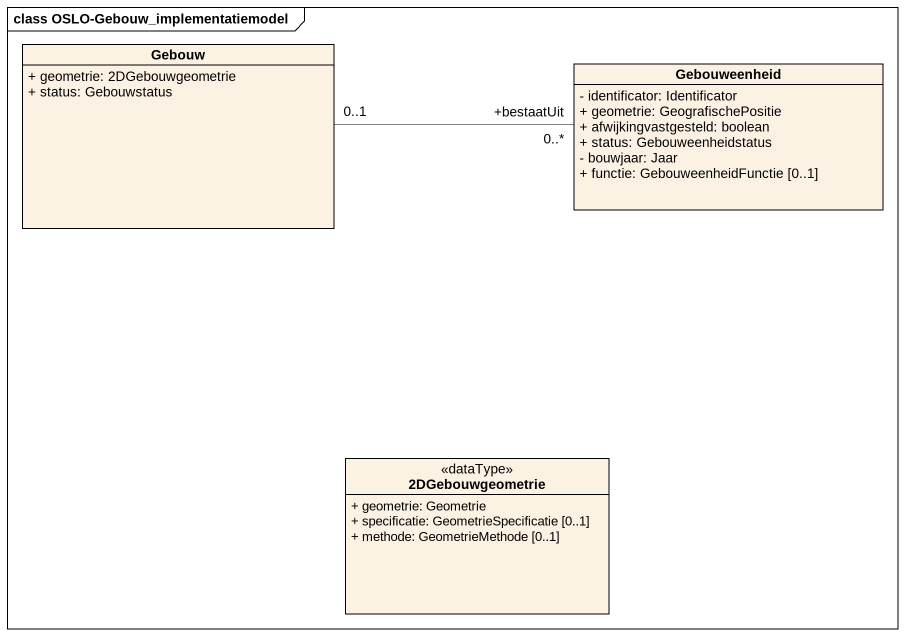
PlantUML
@startuml
mainframe class OSLO-Gebouw_implementatiemodel
hide circle
hide empty members
skinparam classAttributeIconSize 0
class Gebouw {
  + geometrie: 2DGebouwgeometrie
  + status: Gebouwstatus
}
class Gebouweenheid {
  - identificator: Identificator
  + geometrie: GeografischePositie
  + afwijkingvastgesteld: boolean
  + status: Gebouweenheidstatus
  - bouwjaar: Jaar
  + functie: GebouweenheidFunctie [0..1]
}
class "2DGebouwgeometrie" as c2DGebouwgeometrie <<dataType>> {
  + geometrie: Geometrie
  + specificatie: GeometrieSpecificatie [0..1]
  + methode: GeometrieMethode [0..1]
}
Gebouw "0..1" -right- "+bestaatUit\n0..*" Gebouweenheid
@enduml
